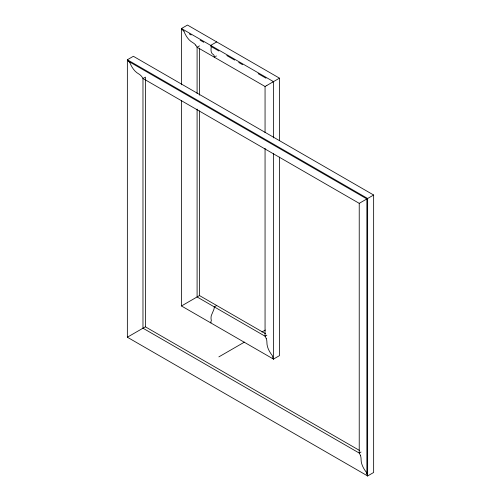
<?xml version="1.0" encoding="UTF-8"?>
<svg xmlns="http://www.w3.org/2000/svg" width="501" height="501" viewBox="0 0 501 501"><rect width="100%" height="100%" fill="white"/><g stroke="black" fill="none" stroke-linecap="round" stroke-linejoin="round"><path stroke-width="0.75" d="M181.475 84.794L181.475 28.519L187.48 25.05L279.483 78.169L279.483 140.693M144.776 77.448L142.973 78.494L142.973 328.205L359.23 453.061A14.216 11.611 60 0 1 360.338 455.29M199.492 45.86L197.093 47.244L197.093 93.43M216.701 41.921L210.696 45.391L210.802 46.211A1.434 0.827 -60 0 0 210.959 46.411L218.918 51.021M215.048 56.751L214.303 57.183L214.084 55.586A4.947 2.856 -60 0 0 213.702 54.885L212.029 53.544L211.284 51.91A11.83 6.826 -60 0 1 211.053 50.488L211.027 49.925A8.88 5.129 -60 0 1 211.071 48.879L211.234 46.58M215.649 56.4L216.401 55.968M195.709 45.171A14.216 11.611 60 0 1 197.087 47.251L265.06 86.491L266.864 85.452M266.964 85.389L272.676 82.095M272.782 82.032L279.483 78.169M127.354 337.223L127.354 59.763L133.36 56.294L373.646 195.021L373.646 472.481L367.64 475.95L127.354 337.223L145.378 326.815L145.378 77.104M279.483 157.107L279.483 355.629L273.471 359.092L181.475 305.979L199.492 295.571L199.492 110.834M361.033 452.021L359.23 453.061L359.23 203.343L366.845 198.953M366.945 198.891L373.646 195.021M216.701 305.51L214.303 306.894L214.084 308.741A4.947 2.856 -60 0 1 213.702 309.881L211.284 315.649A11.83 6.826 -60 0 0 211.053 317.34L211.027 317.935A8.88 5.129 -60 0 0 211.071 318.93L211.347 320.684L210.959 321.523A1.434 0.827 -60 0 0 210.802 321.911L210.696 322.851L211.071 322.631M218.868 356.875L244.45 342.108M261.954 332L265.317 330.059M266.864 335.163L265.06 336.202L197.093 296.961L197.093 109.086M181.475 28.519L273.471 81.632L273.471 137.907M189.315 33.924L191.138 34.982M200.112 40.161L203.769 42.272M226.771 55.548L234.618 60.082M238.695 62.437L242.622 64.704M258.159 73.672L266.006 78.2M359.23 203.343L142.973 78.494A14.216 11.611 60 0 0 141.595 76.415A10.17 8.304 60 0 0 138.771 73.948C134.456 71.605 131.707 67.172 129.897 62.744A2.768 2.261 60 0 0 129.214 61.598M199.492 295.571L265.48 333.672M145.378 326.815L359.599 450.499M128.857 61.51L366.876 198.928L366.876 473.777L366.882 473.445M366.331 472.255C363.407 468.479 360.933 463.882 361.064 458.972A10.17 8.304 60 0 0 360.394 455.277M184.017 31.5C185.827 35.922 188.57 40.362 192.885 42.698A10.17 8.304 60 0 1 195.747 45.128M367.64 475.95L367.64 198.49L127.354 59.763A3.876 3.163 60 0 0 128.851 61.623M273.471 153.538L273.471 359.092M265.06 86.491L265.06 132.677M265.06 148.334L265.06 336.202A14.216 11.611 60 0 1 266.169 338.438M199.492 48.209L199.492 95.177M181.475 100.425L181.475 305.979M266.225 338.425A10.17 8.304 60 0 1 266.895 342.114C266.77 347.024 269.237 351.621 272.162 355.403A2.768 2.261 60 0 1 272.82 356.568M273.496 359.073A3.876 3.163 60 0 1 272.613 356.869M182.965 30.379A3.876 3.163 60 0 1 181.5 28.507M183.335 30.348A2.768 2.261 60 0 1 183.986 31.507M367.665 475.931A3.876 3.163 60 0 1 366.776 473.727M366.312 472.28A2.768 2.261 60 0 1 366.982 473.42"/></g></svg>
